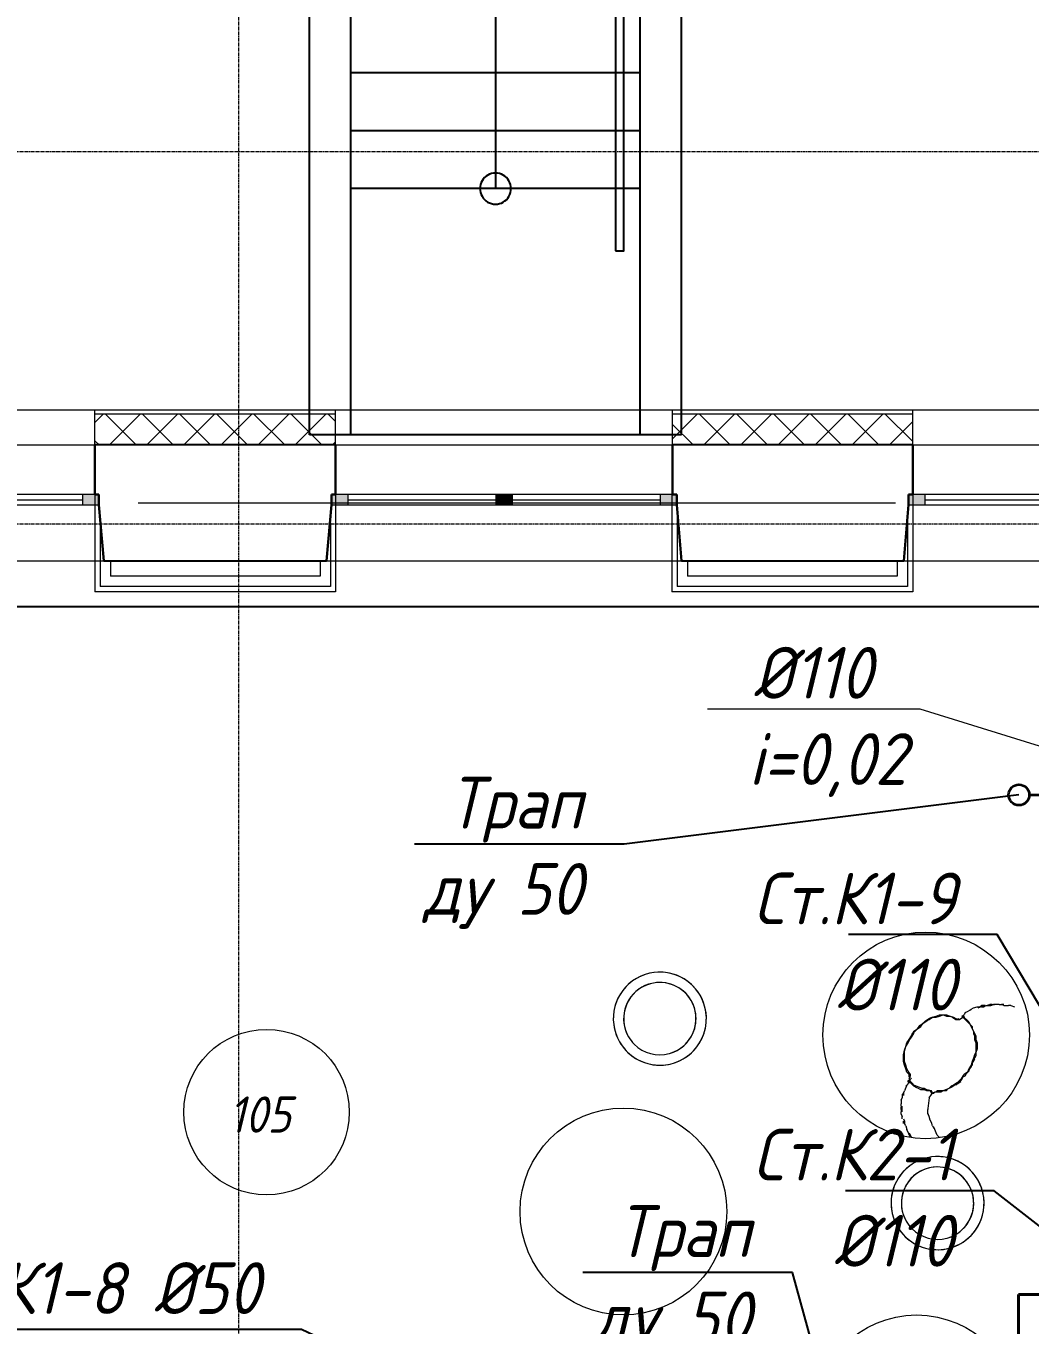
# Model space of a CAD drawing. Header units: millimetres. Extents: x -10178924 to 11692288, y -947381 to 58396.
# Drawn here: x 837752 to 842608, y -910419 to -904134 of the extents above; entities that cross this region are included whole.
import ezdxf
from ezdxf import colors
from ezdxf.entities.mleader import LeaderData, LeaderLine
from ezdxf.math import Vec2, Vec3

# ---------------------------------------------------------------- set-up
doc = ezdxf.new("R2010")
doc.units = ezdxf.units.MM
doc.linetypes.add('осевая', pattern=[50.8, 31.75, -6.35, 6.35, -6.35])
for name, color, linetype, lineweight in [('PDF _0', 7, 'Continuous', 9), ('ВК_ К1', 24, 'Continuous', 35), ('К1ку', 244, 'Continuous', 35), ('Оси', 253, 'Continuous', 9), ('Отделка СТЕН', 6, 'Continuous', 13), ('Перегородки_ГКЛ', 20, 'Continuous', 9), ('Размеры осевые', 153, 'Continuous', 9), ('Стены.1', 7, 'Continuous', 25), ('ТХ оборудование', 7, 'Continuous', 9)]:
    doc.layers.add(name, color=color, linetype=linetype, lineweight=lineweight)
for name, color, linetype in [('PDF _Марки помещений', 5, 'Continuous'), ('PDF _Стены краска9010', 7, 'Continuous'), ('ВК_Выноски', 7, 'Continuous'), ('Лестницы _ крыльца.1', 7, 'Continuous')]:
    doc.layers.add(name, color=color, linetype=linetype)
doc.layers.add('PDF _Стены отделка', color=7, linetype='Continuous', true_color=0xb505c2)
doc.styles.add('ISOCPEUR', font='isocpeui.ttf', dxfattribs={"width": 0.9})

# ---------------------------------------------------------------- blocks, each defined once
blk = doc.blocks.new('_None')
blk = doc.blocks.new('F_Table_Round_450 - D450х750-V327-План 3-го этажа')
at = {"layer": 'ТХ оборудование', "color": 252, "lineweight": 9, "true_color": 0x939598}
for radius, start, end in [(225, 360, 180), (225, 115.71429, 128.57143), (225, 102.85714, 115.71429), (225, 90, 102.85714), (225, 77.14286, 90), (225, 64.28571, 77.14286), (225, 51.42857, 64.28571), (225, 141.42857, 154.28571), (225, 128.57143, 141.42857), (175, 75.34841, 180), (175, 75.34841, 135), (175, 15, 75), (175, 15, 75), (225, 38.57143, 51.42857), (225, 25.71429, 38.57143), (225, 154.28571, 167.14286), (175, 150, 165), (175, 135, 150), (225, 12.85714, 25.71429), (225, 167.14286, 180), (225, 180, 360), (225, 180, 257.14286), (175, 165, 180), (175, 180, 255), (175, 360, 14.7076), (175, 0, 14.7076), (225, 0, 12.85714), (175, 180, 360), (175, 255, 360), (225, 334.28571, 347.14286), (225, 347.14286, 360), (225, 321.42857, 334.28571), (225, 295.71429, 308.57143), (225, 308.57143, 321.42857), (225, 257.14286, 270), (225, 270, 282.85714), (225, 282.85714, 295.71429)]:
    blk.add_arc((0, 0), radius, start, end, dxfattribs=at)
blk = doc.blocks.new('A$C70B475AC')
at = {"layer": 'ТХ оборудование', "color": 252, "lineweight": 9, "true_color": 0x939598}
for p, q in [((728, 632.1), (745, 637.7)), ((745, 637.7), (756.3, 637.7)), ((750.6, 632.1), (761.9, 637.7)), ((756.3, 637.7), (767.5, 643.4)), ((778.8, 637.7), (761.9, 637.7)), ((784.5, 643.4), (767.5, 643.4)), ((767.5, 637.7), (778.8, 637.7)), ((778.8, 637.7), (790.1, 643.4)), ((790.1, 643.4), (807.1, 649)), ((818.3, 649), (807.1, 649)), ((818.3, 649), (829.6, 649)), ((852.2, 649), (863.5, 649)), ((874.8, 649), (863.5, 649)), ((874.8, 643.4), (863.5, 649)), ((874.8, 643.4), (897.4, 643.4)), ((908.6, 643.4), (897.4, 643.4)), ((908.6, 643.4), (925.6, 637.7)), ((485.4, 558.7), (496.6, 570)), ((485.4, 558.7), (502.3, 570)), ((496.6, 570), (513.6, 581.3)), ((502.3, 570), (513.6, 575.7)), ((513.6, 575.7), (530.5, 586.9)), ((530.5, 586.9), (513.6, 581.3)), ((530.5, 586.9), (547.4, 592.6)), ((530.5, 586.9), (547.4, 586.9)), ((547.4, 592.6), (564.4, 598.2)), ((547.4, 586.9), (564.4, 592.6)), ((564.4, 598.2), (581.3, 598.2)), ((564.4, 592.6), (581.3, 598.2)), ((581.3, 598.2), (598.2, 598.2)), ((581.3, 598.2), (598.2, 592.6)), ((598.2, 598.2), (615.2, 592.6)), ((598.2, 592.6), (615.2, 592.6)), ((615.2, 592.6), (632.1, 586.9)), ((615.2, 592.6), (626.5, 586.9)), ((626.5, 586.9), (643.4, 575.7)), ((632.1, 586.9), (643.4, 581.3)), ((643.4, 581.3), (660.3, 575.7)), ((643.4, 581.3), (660.3, 575.7)), ((643.4, 575.7), (660.3, 575.7)), ((654.7, 581.3), (660.3, 575.7)), ((671.6, 592.6), (682.9, 598.2)), ((671.6, 586.9), (677.2, 586.9)), ((688.5, 609.5), (682.9, 598.2)), ((688.5, 581.3), (682.9, 586.9)), ((682.9, 581.3), (694.2, 570)), ((688.5, 609.5), (699.8, 615.2)), ((688.5, 581.3), (694.2, 575.7)), ((694.2, 575.7), (705.5, 564.4)), ((694.2, 570), (699.8, 564.4)), ((699.8, 615.2), (711.1, 620.8)), ((711.1, 620.8), (716.8, 626.4)), ((428.9, 491), (440.2, 507.9)), ((440.2, 513.6), (434.6, 513.6)), ((434.6, 513.6), (440.2, 513.6)), ((440.2, 519.2), (457.1, 530.5)), ((440.2, 513.6), (440.2, 519.2)), ((440.2, 513.6), (445.9, 519.2)), ((440.2, 507.9), (440.2, 513.6)), ((440.2, 507.9), (440.2, 513.6)), ((445.9, 519.2), (457.1, 530.5)), ((457.1, 530.5), (468.4, 547.4)), ((457.1, 530.5), (474.1, 541.8)), ((468.4, 547.4), (485.4, 558.7)), ((474.1, 541.8), (485.4, 558.7)), ((699.8, 564.4), (711.1, 553.1)), ((705.5, 564.4), (711.1, 553.1)), ((711.1, 553.1), (722.4, 541.8)), ((711.1, 553.1), (716.8, 541.8)), ((716.8, 541.8), (722.4, 530.5)), ((722.4, 541.8), (722.4, 530.5)), ((722.4, 530.5), (728, 519.2)), ((722.4, 530.5), (728, 519.2)), ((728, 519.2), (733.7, 507.9)), ((728, 519.2), (728, 507.9)), ((728, 507.9), (733.7, 496.6)), ((733.7, 507.9), (739.3, 496.6)), ((395.1, 423.3), (400.7, 445.9)), ((400.7, 445.9), (406.4, 462.8)), ((400.7, 445.9), (412, 462.8)), ((406.4, 462.8), (417.6, 479.7)), ((412, 462.8), (417.6, 474.1)), ((417.6, 479.7), (428.9, 496.6)), ((417.6, 474.1), (428.9, 491)), ((733.7, 496.6), (733.7, 491)), ((733.7, 491), (733.7, 479.7)), ((733.7, 479.7), (739.3, 462.8)), ((739.3, 496.6), (739.3, 479.7)), ((739.3, 485.4), (739.3, 479.7)), ((739.3, 479.7), (745, 462.8)), ((739.3, 462.8), (739.3, 451.5)), ((739.3, 451.5), (739.3, 434.6)), ((745, 462.8), (745, 451.5)), ((745, 451.5), (745, 434.6)), ((389.4, 406.3), (395.1, 428.9)), ((389.4, 389.4), (389.4, 406.3)), ((389.4, 372.5), (389.4, 389.4)), ((395.1, 406.3), (395.1, 423.3)), ((395.1, 389.4), (395.1, 406.3)), ((395.1, 372.5), (395.1, 389.4)), ((728, 389.4), (722.4, 372.5)), ((733.7, 383.8), (722.4, 366.8)), ((733.7, 406.3), (728, 389.4)), ((739.3, 417.6), (733.7, 406.3)), ((739.3, 400.7), (733.7, 389.4)), ((733.7, 389.4), (733.7, 395.1)), ((733.7, 383.8), (733.7, 389.4)), ((745, 434.6), (739.3, 417.6)), ((739.3, 434.6), (739.3, 417.6)), ((739.3, 417.6), (739.3, 400.7)), ((395.1, 355.6), (389.4, 372.5)), ((400.7, 355.6), (395.1, 372.5)), ((400.7, 338.6), (395.1, 355.6)), ((406.4, 338.6), (400.7, 355.6)), ((406.4, 321.7), (400.7, 338.6)), ((412, 327.3), (406.4, 338.6)), ((417.6, 310.4), (406.4, 321.7)), ((423.3, 310.4), (412, 327.3)), ((423.3, 310.4), (412, 327.3)), ((417.6, 310.4), (412, 316)), ((699.8, 321.7), (682.9, 310.4)), ((688.5, 304.8), (694.2, 316)), ((694.2, 316), (705.5, 327.3)), ((694.2, 316), (705.5, 327.3)), ((705.5, 338.6), (699.8, 321.7)), ((716.8, 355.6), (705.5, 338.6)), ((716.8, 349.9), (705.5, 333)), ((705.5, 327.3), (705.5, 333)), ((722.4, 372.5), (716.8, 355.6)), ((716.8, 349.9), (722.4, 355.6)), ((722.4, 366.8), (722.4, 355.6)), ((406.4, 259.6), (400.7, 248.3)), ((406.4, 259.6), (400.7, 254)), ((406.4, 259.6), (412, 265.3)), ((412, 265.3), (417.6, 276.5)), ((417.6, 304.8), (417.6, 310.4)), ((417.6, 293.5), (423.3, 304.8)), ((417.6, 293.5), (423.3, 299.1)), ((423.3, 276.5), (417.6, 282.2)), ((423.3, 270.9), (417.6, 270.9)), ((423.3, 287.8), (428.9, 293.5)), ((434.6, 265.3), (423.3, 276.5)), ((428.9, 265.3), (423.3, 270.9)), ((440.2, 254), (428.9, 265.3)), ((440.2, 259.6), (434.6, 265.3)), ((451.5, 248.3), (440.2, 254)), ((468.4, 248.3), (451.5, 254)), ((620.8, 254), (609.5, 242.7)), ((637.7, 259.6), (620.8, 248.3)), ((632.1, 259.6), (620.8, 254)), ((649, 270.9), (632.1, 259.6)), ((649, 265.3), (637.7, 259.6)), ((649, 265.3), (637.7, 259.6)), ((643.4, 259.6), (654.7, 270.9)), ((660.3, 282.2), (649, 270.9)), ((649, 265.3), (666, 276.5)), ((649, 265.3), (654.7, 270.9)), ((654.7, 270.9), (666, 282.2)), ((671.6, 293.5), (660.3, 282.2)), ((671.6, 287.8), (666, 282.2)), ((671.6, 293.5), (682.9, 310.4)), ((677.2, 299.1), (671.6, 287.8)), ((677.2, 299.1), (688.5, 304.8)), ((378.1, 186.2), (383.8, 197.5)), ((389.4, 220.1), (383.8, 214.5)), ((383.8, 214.5), (383.8, 197.5)), ((389.4, 220.1), (395.1, 231.4)), ((389.4, 225.7), (389.4, 220.1)), ((389.4, 220.1), (389.4, 208.8)), ((400.7, 248.3), (395.1, 231.4)), ((474.1, 237), (462.8, 242.7)), ((479.7, 242.7), (468.4, 248.3)), ((491, 237), (474.1, 237)), ((491, 242.7), (479.7, 242.7)), ((502.3, 237), (491, 242.7)), ((502.3, 231.4), (491, 237)), ((524.9, 231.4), (502.3, 237)), ((519.2, 231.4), (502.3, 231.4)), ((513.6, 197.5), (507.9, 146.7)), ((513.6, 197.5), (524.9, 214.5)), ((524.9, 225.7), (519.2, 231.4)), ((530.5, 220.1), (524.9, 225.7)), ((524.9, 220.1), (524.9, 225.7)), ((541.8, 225.7), (530.5, 220.1)), ((547.4, 225.7), (541.8, 225.7)), ((547.4, 225.7), (553.1, 231.4)), ((570, 231.4), (553.1, 231.4)), ((570, 225.7), (553.1, 225.7)), ((581.3, 231.4), (570, 231.4)), ((592.6, 237), (581.3, 231.4)), ((598.2, 231.4), (581.3, 231.4)), ((609.5, 242.7), (592.6, 237)), ((620.8, 248.3), (609.5, 242.7)), ((378.1, 186.2), (378.1, 169.3)), ((378.1, 158), (378.1, 169.3)), ((378.1, 158), (378.1, 152.4)), ((378.1, 141.1), (378.1, 152.4)), ((378.1, 141.1), (378.1, 129.8)), ((378.1, 118.5), (378.1, 129.8)), ((383.8, 141.1), (383.8, 158)), ((383.8, 129.8), (383.8, 141.1)), ((507.9, 146.7), (507.9, 141.1)), ((507.9, 124.2), (507.9, 141.1)), ((378.1, 118.5), (383.8, 107.2)), ((383.8, 95.9), (383.8, 107.2)), ((389.4, 95.9), (395.1, 84.7)), ((389.4, 73.4), (389.4, 84.7)), ((395.1, 84.7), (395.1, 73.4)), ((400.7, 62.1), (395.1, 73.4)), ((507.9, 118.5), (507.9, 124.2)), ((530.5, 62.1), (524.9, 79)), ((423.3, 5.6), (406.4, 45.1)), ((417.6, 28.2), (428.9, 5.6)), ((530.5, 62.1), (536.2, 50.8)), ((541.8, 45.1), (536.2, 56.4)), ((553.1, 16.9), (564.4, 5.6))]:
    blk.add_line(p, q, dxfattribs=at)
for points in [[(716.8, 626.4), (716.8, 626.4), (728, 632.1)], [(790.1, 643.4), (812.7, 643.4), (824, 649)], [(852.2, 649), (835.3, 649), (824, 649)], [(660.3, 575.7), (660.3, 575.7), (660.3, 575.7), (677.2, 586.9)], [(682.9, 586.9), (682.9, 586.9), (682.9, 586.9), (682.9, 592.6), (682.9, 592.6), (677.2, 592.6), (677.2, 592.6)], [(682.9, 592.6), (677.2, 592.6), (677.2, 592.6), (677.2, 592.6), (677.2, 592.6), (677.2, 592.6), (677.2, 592.6), (677.2, 592.6), (677.2, 592.6)], [(677.2, 592.6), (677.2, 586.9), (677.2, 586.9), (677.2, 586.9), (677.2, 586.9), (677.2, 586.9), (677.2, 586.9), (677.2, 586.9), (677.2, 586.9), (677.2, 586.9), (677.2, 586.9)], [(677.2, 586.9), (677.2, 586.9), (677.2, 586.9), (682.9, 581.3)], [(428.9, 496.6), (434.6, 513.6), (434.6, 513.6)], [(395.1, 428.9), (395.1, 428.9), (400.7, 445.9)], [(705.5, 333), (705.5, 327.3), (705.5, 327.3)], [(412, 276.5), (412, 276.5), (412, 282.2), (412, 282.2), (412, 282.2), (417.6, 282.2)], [(423.3, 270.9), (417.6, 270.9), (412, 276.5)], [(417.6, 304.8), (417.6, 304.8), (417.6, 310.4)], [(417.6, 299.1), (417.6, 299.1), (417.6, 310.4)], [(417.6, 293.5), (423.3, 304.8), (423.3, 310.4)], [(417.6, 293.5), (417.6, 282.2), (417.6, 282.2)], [(417.6, 293.5), (417.6, 287.8), (417.6, 282.2)], [(417.6, 293.5), (417.6, 287.8), (417.6, 282.2)], [(417.6, 287.8), (417.6, 282.2), (417.6, 282.2), (417.6, 282.2)], [(417.6, 282.2), (417.6, 282.2), (423.3, 287.8)], [(423.3, 276.5), (423.3, 276.5), (417.6, 276.5)], [(451.5, 254), (440.2, 259.6), (440.2, 259.6)], [(654.7, 270.9), (654.7, 270.9), (649, 265.3)], [(462.8, 242.7), (462.8, 242.7), (451.5, 248.3)], [(524.9, 225.7), (519.2, 231.4), (524.9, 220.1)], [(530.5, 220.1), (524.9, 231.4), (524.9, 231.4)], [(530.5, 220.1), (524.9, 225.7), (524.9, 231.4)], [(524.9, 214.5), (530.5, 220.1), (536.2, 220.1), (541.8, 225.7)], [(536.2, 220.1), (530.5, 220.1), (530.5, 220.1)], [(553.1, 225.7), (541.8, 225.7), (541.8, 225.7)], [(581.3, 231.4), (581.3, 231.4), (570, 225.7)], [(609.5, 242.7), (598.2, 237), (598.2, 231.4)], [(513.6, 107.2), (507.9, 124.2), (507.9, 124.2)], [(524.9, 79), (519.2, 90.3), (513.6, 107.2)], [(400.7, 62.1), (406.4, 45.1), (406.4, 45.1)], [(553.1, 16.9), (547.4, 28.2), (541.8, 45.1)]]:
    blk.add_lwpolyline(points, dxfattribs=at)
for points in [[(0, 502.3), (0, 773.2), (220.1, 998.9), (496.6, 998.9)], [(496.6, 998.9), (773.2, 998.9), (998.9, 773.2), (998.9, 502.3)], [(496.6, 0), (220.1, 0), (0, 225.7), (0, 502.3)], [(998.9, 502.3), (998.9, 225.7), (773.2, 0), (496.6, 0)]]:
    blk.add_open_spline(points, degree=3, dxfattribs=at)
blk = doc.blocks.new('Двустворчатое Окно 22')
at = {"layer": 'Стены.1', "linetype": 'Continuous', "lineweight": 0}
for points in [[(-835, 0), (-835, -50), (-755, -50), (-755, 0)], [(0, -50), (0, 0), (-40, 0), (-40, -50)], [(0, 0), (0, -50), (40, -50), (40, 0)], [(835, -50), (835, 0), (755, 0), (755, -50)]]:
    blk.add_hatch(color=256, dxfattribs=at).paths.add_polyline_path(points)
at = {"layer": 'Стены.1', "linetype": 'Continuous', "lineweight": 5}
for p, q in [((-858.6, 270), (858.6, 270)), ((-755, 0), (-40, 0)), ((40, 0), (755, 0)), ((-755, -25), (-40, -25)), ((-40, -50), (-755, -50)), ((40, -25), (755, -25)), ((755, -50), (40, -50)), ((-815, -290), (815, -290))]:
    blk.add_line(p, q, dxfattribs=at)
at = {"layer": 'Стены.1', "linetype": 'Continuous', "lineweight": 30}
for p, q in [((-835, 0), (-858.6, 270)), ((835, 0), (858.6, 270)), ((-835, -50), (-835, 0)), ((-835, -50), (-835, 0)), ((835, -50), (835, 0)), ((835, -50), (835, 0)), ((-815, -50), (-835, -50)), ((-815, -50), (-835, -50)), ((-815, -290), (-815, -50)), ((815, -50), (835, -50)), ((815, -50), (835, -50)), ((815, -290), (815, -50))]:
    blk.add_line(p, q, dxfattribs=at)
at = {"layer": 'Стены.1', "linetype": 'Continuous', "lineweight": 20}
for p, q in [((-835, 0), (-755, 0)), ((-755, 0), (-755, -50)), ((-40, -50), (-40, 0)), ((-40, 0), (0, 0)), ((0, 0), (40, 0)), ((40, 0), (40, -50)), ((755, -50), (755, 0)), ((755, 0), (835, 0)), ((-755, -50), (-835, -50)), ((0, -50), (-40, -50)), ((40, -50), (0, -50)), ((835, -50), (755, -50))]:
    blk.add_line(p, q, dxfattribs=at)
blk = doc.blocks.new('A$Cad086cf1')
at = {"layer": 'Отделка СТЕН', "true_color": 0x636466, "transparency": 33554687}
h = blk.add_hatch(dxfattribs=at)
h.set_pattern_fill('ANSI37', color=251, scale=40)
h.set_pattern_definition([(45, (142968.72, -47941.48), (-89.80256, 89.80256), []), (135, (142968.72, -47941.48), (-89.80256, -89.80256), [])])
h.paths.add_polyline_path([(-7386.275, -40477.364), (-7536.275, -40477.364), (-7536.275, -48446.478), (-6006.547, -48446.478), (-6006.547, -48296.478), (-7386.275, -48296.478)])
h.paths.add_polyline_path([(-3197.852, -48296.478), (-4376.547, -48296.478), (-4376.547, -48446.478), (-3197.852, -48446.478)])
h.paths.add_polyline_path([(-414.627, -48296.478), (-1567.852, -48296.478), (-1567.852, -48446.478), (-414.627, -48446.478)])
h.paths.add_polyline_path([(2382.027, -48296.478), (1215.373, -48296.478), (1215.373, -48446.478), (2382.027, -48446.478)])
h.paths.add_polyline_path([(-7386.275, -31868.119), (-151.462, -31868.119), (-151.462, -31718.119), (-7536.275, -31718.119), (-7536.275, -33241.401), (-7386.275, -33241.401)])
h.paths.add_polyline_path([(25266.729, -31249.802), (25116.721, -31249.802), (25121.326, -31717.601), (24909.646, -31718.119), (24909.646, -31868.119), (25272.81, -31867.587)])
h.paths.add_polyline_path([(23279.646, -31718.119), (22121.774, -31718.119), (22121.774, -31868.119), (23279.646, -31868.119)])
h.paths.add_polyline_path([(20491.774, -31718.119), (19316.859, -31718.119), (19316.859, -31868.119), (20491.774, -31868.119)])
h.paths.add_polyline_path([(17713.142, -29916.63), (17168.725, -29916.63), (17168.725, -30066.63), (17563.142, -30066.63), (17563.142, -31868.119), (17886.859, -31868.119), (17886.859, -31718.119), (17713.142, -31718.119)])
h.paths.add_polyline_path([(17168.725, -29916.63), (16213.142, -29916.63), (16213.142, -30066.63), (17168.725, -30066.63)])
h.paths.add_polyline_path([(14198.142, -29916.63), (13168.725, -29916.63), (13168.725, -30066.63), (14198.142, -30066.63)])
h.paths.add_polyline_path([(13168.725, -29916.63), (12691.199, -29916.63), (12691.199, -31718.119), (12503.883, -31718.119), (12503.883, -31868.119), (12841.199, -31868.119), (12841.199, -30066.63), (13168.725, -30066.63)])
h.paths.add_polyline_path([(11073.883, -31718.119), (9888.912, -31718.119), (9888.912, -31868.119), (11073.883, -31868.119)])
h.paths.add_polyline_path([(8258.912, -31718.119), (7097.756, -31718.119), (7097.756, -31868.119), (8258.912, -31868.119)])
h.paths.add_polyline_path([(5467.756, -31718.119), (4303.088, -31718.119), (4303.088, -31868.119), (5465.74, -31868.119)])
h.paths.add_polyline_path([(2673.088, -31718.119), (1478.538, -31718.119), (1478.538, -31868.119), (2673.088, -31868.119)])
h.paths.add_polyline_path([(23941.72, -48296.478), (23603.748, -48296.478), (23603.748, -48446.478), (23941.72, -48446.478)])
h.paths.add_polyline_path([(21973.748, -48296.478), (20808.789, -48296.478), (20808.789, -48446.478), (21973.748, -48446.478)])
h.paths.add_polyline_path([(19178.789, -48296.478), (18008.239, -48296.478), (18008.239, -48446.478), (19178.789, -48446.478)])
h.paths.add_polyline_path([(16378.239, -48296.478), (15216.447, -48296.478), (15216.447, -48446.478), (16378.239, -48446.478)])
h.paths.add_polyline_path([(13586.447, -48296.478), (12422.391, -48296.478), (12422.391, -48446.478), (13586.447, -48446.478)])
h.paths.add_polyline_path([(10792.391, -48296.478), (9611.009, -48296.478), (9611.009, -48446.478), (10792.391, -48446.478)])
h.paths.add_polyline_path([(7981.009, -48296.478), (6809.325, -48296.478), (6809.325, -48446.478), (7981.009, -48446.478)])
h.paths.add_polyline_path([(5179.325, -48296.478), (4012.027, -48296.478), (4012.027, -48446.478), (5179.325, -48446.478)])
at = {"color": 251, "true_color": 0x636466, "transparency": 33554687}
blk.add_lwpolyline([(6821.19, -30929.449), (6821.19, -30929.449), (6861.19, -30929.449), (6861.19, -27829.449), (6861.19, -27679.449), (6821.19, -27679.449), (6821.19, -30929.449)], dxfattribs=at)
at = {"layer": 'PDF _0', "color": 18, "lineweight": 25, "true_color": 0x000000, "transparency": 33554687}
blk.add_line((6241.094, -27829.449), (6240.565, -30629.449), dxfattribs=at)
for centre, radius, start, end in [((6241.094, -30629.449), 75.146, 89.5965124, 269.5965181), ((6240.565, -30629.449), 75.144, 269.9999971, 90.0000029)]:
    blk.add_arc(centre, radius, start, end, dxfattribs=at)
at = {"layer": 'PDF _Марки помещений', "color": 251, "lineweight": 9, "true_color": 0x636466, "transparency": 33554687}
blk.add_circle((5133.615, -35094.245), 400.063, dxfattribs=at)
at = {"layer": 'PDF _Стены краска9010', "color": 251, "true_color": 0x636466, "transparency": 33554585}
blk.add_line((2441.06, -32649.972), (9893.746, -32649.419), dxfattribs=at)
at = {"layer": 'PDF _Стены отделка', "color": 251, "lineweight": 40, "true_color": 0x636466, "transparency": 33554610}
for p, q in [((8773.391, -37946.922), (8770.815, -35975.892)), ((8770.815, -35975.892), (9948.342, -35980.2))]:
    blk.add_line(p, q, dxfattribs=at)
at = {"layer": 'Лестницы _ крыльца.1', "color": 251, "true_color": 0x636466, "transparency": 33554687}
for p, q in [((5340.998, -31819.641), (5340.998, -26709.449)), ((5540.998, -31819.641), (5540.998, -26709.449)), ((6941.19, -31819.641), (6941.19, -26709.449)), ((7141.19, -31819.641), (7141.19, -26709.449)), ((6941.19, -30069.449), (5540.998, -30069.449)), ((6941.19, -30349.449), (5540.998, -30349.449)), ((6941.19, -30629.449), (5540.998, -30629.449)), ((7141.19, -31819.641), (5340.998, -31819.641))]:
    blk.add_line(p, q, dxfattribs=at)
at = {"layer": 'Оси', "color": 251, "ltscale": 50, "true_color": 0x636466, "transparency": 33554687}
blk.add_line((8176.471, -32150), (4512.195, -32150), dxfattribs=at)
at = {"layer": 'Отделка СТЕН', "color": 251, "true_color": 0x636466, "transparency": 33554687}
for p, q in [((4303.088, -31868.119), (4303.088, -31698.119)), ((5467.756, -31868.119), (5467.756, -31698.119)), ((7097.756, -31868.119), (7097.756, -31698.119)), ((8258.912, -31868.119), (8258.912, -31698.119))]:
    blk.add_line(p, q, dxfattribs=at)
for points in [[(24743.725, -48466.478), (-7556.275, -48466.478), (-7556.275, -31698.119), (12671.199, -31698.119), (12671.199, -29896.63), (14198.142, -29896.63)], [(4303.088, -31718.119), (5463.725, -31718.119)], [(7097.756, -31718.119), (8258.912, -31718.119)]]:
    blk.add_lwpolyline(points, dxfattribs=at)
at = {"layer": 'Перегородки_ГКЛ', "color": 251, "ltscale": 0.1, "true_color": 0x636466, "transparency": 33554687}
for p, q in [((4303.088, -32108.119), (4303.088, -32578.119)), ((5467.756, -32108.119), (5467.756, -32578.119)), ((7094.244, -32108.119), (7094.244, -32578.119)), ((8258.912, -32108.119), (8258.912, -32578.119)), ((7119.244, -32205.13), (7119.244, -32553.119)), ((4328.088, -32245.27), (4328.088, -32553.119)), ((5442.756, -32245.268), (5442.756, -32553.119)), ((8233.912, -32245.268), (8233.912, -32553.119)), ((4378.088, -32428.119), (4378.088, -32503.119)), ((5392.756, -32428.119), (5392.756, -32503.119)), ((7169.244, -32428.119), (7169.244, -32503.119)), ((8183.912, -32428.119), (8183.912, -32503.119)), ((5442.756, -32553.119), (4328.088, -32553.119)), ((5392.756, -32503.119), (4378.088, -32503.119)), ((8233.912, -32553.119), (7119.244, -32553.119)), ((8183.912, -32503.119), (7169.244, -32503.119)), ((5467.756, -32578.119), (4303.088, -32578.119)), ((8258.912, -32578.119), (7094.244, -32578.119))]:
    blk.add_line(p, q, dxfattribs=at)
at = {"layer": 'Размеры осевые', "color": 251, "linetype": 'осевая', "ltscale": 0.5, "true_color": 0x636466, "transparency": 33554687}
for p, q in [((5000, -40100), (5000, -25800)), ((-9750, -30450), (44700, -30450)), ((-9750, -32250), (62308.109, -32250))]:
    blk.add_line(p, q, dxfattribs=at)
at = {"layer": 'Стены.1', "color": 251, "linetype": 'Continuous', "true_color": 0x636466, "transparency": 33554687}
for p, q in [((4303.088, -31868.119), (4303.088, -32108.119)), ((5467.756, -31868.119), (5467.756, -32108.119)), ((7097.756, -31868.119), (7097.756, -32108.119)), ((8258.912, -31868.119), (8258.912, -32108.119)), ((4303.088, -32108.119), (4323.088, -32108.119)), ((4323.088, -32108.119), (4323.088, -32158.119)), ((5467.756, -32108.119), (5447.756, -32108.119)), ((5447.756, -32108.119), (5447.756, -32158.119)), ((7097.756, -32108.119), (7117.756, -32108.119)), ((7117.756, -32108.119), (7117.756, -32158.119)), ((8258.912, -32108.119), (8238.912, -32108.119)), ((8238.912, -32108.119), (8238.912, -32158.119)), ((4323.088, -32158.119), (4346.71, -32428.119)), ((5447.756, -32158.119), (5424.134, -32428.119)), ((7117.756, -32158.119), (7141.378, -32428.119)), ((8238.912, -32158.119), (8215.29, -32428.119)), ((7467.438, -32428.119), (7597.438, -32428.119))]:
    blk.add_line(p, q, dxfattribs=at)
at = {"layer": 'Стены.1', "color": 251, "linetype": 'Continuous', "true_color": 0x636466, "transparency": 33554687, "flags": 128}
for points in [[(5467.756, -31868.119), (4303.088, -31868.119)], [(8258.912, -31868.119), (7097.756, -31868.119)], [(4346.71, -32428.119), (5424.134, -32428.119)], [(7141.378, -32428.119), (7467.438, -32428.119)], [(7597.438, -32428.119), (8215.29, -32428.119)]]:
    blk.add_lwpolyline(points, dxfattribs=at)
at = {"layer": 'ТХ оборудование', "color": 251, "true_color": 0x636466, "transparency": 33554687}
blk.add_circle((6859.687, -35574.769), 500, dxfattribs=at)
at = {"layer": 'Стены.1', "color": 251, "linetype": 'Continuous', "true_color": 0x636466, "transparency": 33554687, "xscale": -1, "zscale": 1000, "rotation": 180}
for p in [(3488.088, -32158.119), (6282.756, -32158.119), (9073.912, -32158.119)]:
    blk.add_blockref('Двустворчатое Окно 22', p, dxfattribs=at)
at = {"layer": 'ТХ оборудование', "color": 251, "true_color": 0x636466, "transparency": 33554687}
for p in [(7824.99, -35222.687), (7780.805, -37073.828)]:
    blk.add_blockref('A$C70B475AC', p, dxfattribs=at)
at = {"layer": 'ТХ оборудование', "color": 251, "true_color": 0x636466, "transparency": 33554687, "rotation": 210.0793757275994}
for p in [(7035.905, -34642.186), (8379.2, -35534.227)]:
    blk.add_blockref('F_Table_Round_450 - D450х750-V327-План 3-го этажа', p, dxfattribs=at)
at = {"layer": 'PDF _Марки помещений', "color": 251, "lineweight": 9, "true_color": 0x636466, "transparency": 33554687, "insert": (4950.515, -35193.223), "char_height": 175, "attachment_point": 7, "style": 'ISOCPEUR'}
blk.add_mtext('105', dxfattribs=at)

msp = doc.modelspace()

# ---------------------------------------------------------------- linework, layer by layer
at = {"layer": 'ВК_ К1'}
msp.add_circle((842554.3, -907851.2), 50, dxfattribs=at)
at = {"layer": 'К1ку', "ltscale": 0.1}
msp.add_line((842604.3, -907851.2), (844033.2, -907851.2), dxfattribs=at)

# ---------------------------------------------------------------- block references
msp.add_blockref('A$Cad086cf1', (833781.5, -874290.7))

# ---------------------------------------------------------------- leaders
at = {"layer": 'ВК_Выноски'}
ml = msp.add_multileader_mtext('Standard', dxfattribs=at)
ml.set_content('%%C110\\P i=0,02', color=256, style='ISOCPEUR')
ml.set_leader_properties(lineweight=13)
ml.set_arrow_properties(name='NONE')
ml.build(insert=Vec2(0, 0))
ml.multileader.update_dxf_attribs({"text_left_attachment_type": 6, "text_right_attachment_type": 6, "dogleg_length": 100, "arrow_head_size": 300})
ctx = ml.context
ctx.base_point, ctx.char_height, ctx.arrow_head_size, ctx.landing_gap_size, ctx.plane_origin = Vec3(841009.9, -907436), 250, 300, 0.09, Vec3(829711.3, -899947.3)
ctx.left_attachment, ctx.right_attachment, ctx.text_align_type = 6, 6, 1
notes = []
notes.append((ctx, [(1, (1, 1, 0), (842077, -907436), (-1, 0), 100, [(2, [(844100.6, -908064)], 0, [])])]))
ctx.mtext.insert, ctx.mtext.alignment, ctx.mtext.flow_direction = Vec3(841557.3, -907136), 2, 5
ml = msp.add_multileader_mtext('Standard', dxfattribs=at)
ml.set_content('{\\W0.9;Трап \\Pду 50}', color=7, style='ISOCPEUR')
ml.set_leader_properties(color=7, linetype='ByLayer', lineweight=-1)
ml.set_arrow_properties(name='NONE')
ml.build(insert=Vec2(0, 0))
ml.multileader.update_dxf_attribs({"text_left_attachment_type": 6, "text_right_attachment_type": 6, "dogleg_length": 0.36, "arrow_head_size": 300})
ctx = ml.context
ctx.base_point, ctx.char_height, ctx.arrow_head_size, ctx.landing_gap_size, ctx.plane_origin = Vec3(839573.2, -908088.9), 250, 300, 100, Vec3(853555.4, -936578.7)
ctx.left_attachment, ctx.right_attachment, ctx.text_align_type = 6, 6, 2
notes.append((ctx, [(1, (1, 1, 0), (840644.2, -908088.9), (-1, 0), 100.4, [(0, [(842554.3, -907851.2)], 0, [])])]))
ctx.mtext.insert, ctx.mtext.width, ctx.mtext.alignment, ctx.mtext.flow_direction = Vec3(840443.8, -907763.9), 1489.588, 3, 5
ml = msp.add_multileader_mtext('Standard', dxfattribs=at)
ml.set_content('{\\W0.9;Ст.К1-9\\P%%C110 }', color=7, style='ISOCPEUR')
ml.set_leader_properties(color=7, linetype='ByLayer', lineweight=-1)
ml.set_arrow_properties(name='NONE')
ml.build(insert=Vec2(0, 0))
ml.multileader.update_dxf_attribs({"text_left_attachment_type": 6, "text_right_attachment_type": 6, "dogleg_length": 0.36, "arrow_head_size": 300})
ctx = ml.context
ctx.base_point, ctx.char_height, ctx.arrow_head_size, ctx.landing_gap_size, ctx.plane_origin = Vec3(841050.3, -908526.6), 250, 300, 100, Vec3(848379.7, -939600.2)
ctx.left_attachment, ctx.right_attachment, ctx.text_align_type = 6, 6, 2
notes.append((ctx, [(1, (1, 1, 0), (842449.6, -908526.6), (-1, 0), 100.4, [(0, [(843671.7, -910580.4)], 0, [])])]))
ctx.mtext.insert, ctx.mtext.width, ctx.mtext.alignment, ctx.mtext.flow_direction = Vec3(842249.2, -908226.6), 513.532, 3, 5
ml = msp.add_multileader_mtext('Standard', dxfattribs=at)
ml.set_content('{\\W0.9;Ст.К2-1\\P%%C110 }', color=7, style='ISOCPEUR')
ml.set_leader_properties(color=7, linetype='ByLayer', lineweight=-1)
ml.set_arrow_properties(name='NONE')
ml.build(insert=Vec2(0, 0))
ml.multileader.update_dxf_attribs({"text_left_attachment_type": 6, "text_right_attachment_type": 6, "dogleg_length": 0.36, "arrow_head_size": 300})
ctx = ml.context
ctx.base_point, ctx.char_height, ctx.arrow_head_size, ctx.landing_gap_size, ctx.plane_origin = Vec3(841025, -909765), 250, 300, 100, Vec3(848958.2, -942131.8)
ctx.left_attachment, ctx.right_attachment, ctx.text_align_type = 6, 6, 2
notes.append((ctx, [(1, (1, 1, 0), (842434.9, -909765), (-1, 0), 100.4, [(0, [(843474.6, -910576.1)], 0, [])])]))
ctx.mtext.insert, ctx.mtext.width, ctx.mtext.alignment, ctx.mtext.flow_direction = Vec3(842234.5, -909465), 513.532, 3, 5
ml = msp.add_multileader_mtext('Standard', dxfattribs=at)
ml.set_content('{\\W0.9;Трап \\Pду 50}', color=7, style='ISOCPEUR')
ml.set_leader_properties(color=7, linetype='ByLayer', lineweight=-1)
ml.set_arrow_properties(name='NONE')
ml.build(insert=Vec2(0, 0))
ml.multileader.update_dxf_attribs({"text_left_attachment_type": 6, "text_right_attachment_type": 6, "dogleg_length": 0.36, "arrow_head_size": 300})
ctx = ml.context
ctx.base_point, ctx.char_height, ctx.arrow_head_size, ctx.landing_gap_size, ctx.plane_origin = Vec3(840387.3, -910160.4), 250, 300, 100, Vec3(854369.4, -938650.2)
ctx.left_attachment, ctx.right_attachment, ctx.text_align_type = 6, 6, 2
notes.append((ctx, [(1, (1, 1, 0), (841458.3, -910160.4), (-1, 0), 100.4, [(0, [(841858.5, -911599.8)], 0, [])])]))
ctx.mtext.insert, ctx.mtext.width, ctx.mtext.alignment, ctx.mtext.flow_direction = Vec3(841257.9, -909835.4), 1489.588, 3, 5
ml = msp.add_multileader_mtext('Standard', dxfattribs=at)
ml.set_content('{\\W0.9;Ст.К1-8 %%C50^JОпуск со 2 этажа }', color=7, style='ISOCPEUR')
ml.set_leader_properties(color=7, linetype='ByLayer', lineweight=-1)
ml.set_arrow_properties(name='NONE')
ml.build(insert=Vec2(0, 0))
ml.multileader.update_dxf_attribs({"text_left_attachment_type": 6, "text_right_attachment_type": 6, "dogleg_length": 0.36, "arrow_head_size": 300})
ctx = ml.context
ctx.base_point, ctx.char_height, ctx.arrow_head_size, ctx.landing_gap_size, ctx.plane_origin = Vec3(836173.6, -910435.8), 250, 300, 100, Vec3(846450.2, -941204.7)
ctx.left_attachment, ctx.right_attachment, ctx.text_align_type = 6, 6, 2
notes.append((ctx, [(1, (1, 1, 0), (839083.8, -910435.8), (-1, 0), 100.4, [(0, [(842801.5, -912184.8)], 0, [])])]))
ctx.mtext.insert, ctx.mtext.width, ctx.mtext.alignment, ctx.mtext.flow_direction = Vec3(838883.4, -910110.8), 2990.601, 3, 5
for ctx, leaders in notes:
    for number, flags, end, landing, length, lines in leaders:
        leader = LeaderData()
        leader.index, (leader.has_last_leader_line, leader.has_dogleg_vector, leader.attachment_direction) = number, flags
        leader.last_leader_point, leader.dogleg_vector, leader.dogleg_length = Vec3(end), Vec3(landing), length
        for number, points, colour, breaks in lines:
            line = LeaderLine()
            line.index, line.vertices, line.color, line.breaks = number, Vec3.list(points), colors.encode_raw_color(colour), breaks
            leader.lines.append(line)
        ctx.leaders.append(leader)

doc.saveas('drawing.dxf')
